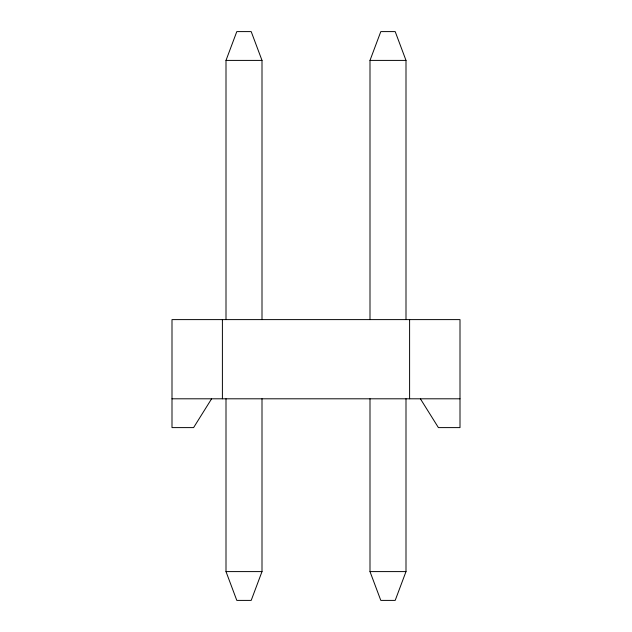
<?xml version="1.0" encoding="UTF-8"?>
<svg xmlns="http://www.w3.org/2000/svg" width="632" height="632" viewBox="0 0 632 632"><rect width="100%" height="100%" fill="white"/><g stroke="black" fill="none" stroke-linecap="round" stroke-linejoin="round"><path stroke-width="0.95" d="M226.003 319.602L226.003 60.403L236.803 31.6L251.196 31.6L262.003 60.403L262.003 319.602M369.997 319.602L369.997 60.403L380.804 31.6L395.197 31.6L405.997 60.403L405.997 319.602M262.003 398.8L262.003 571.597L251.196 600.4L236.803 600.4L226.003 571.597L226.003 398.8M405.997 398.8L405.997 571.597L395.197 600.4L380.804 600.4L369.997 571.597L369.997 398.8M211.602 398.8L193.597 427.603L171.999 427.603L171.999 319.602L460.001 319.602L460.001 427.603L438.403 427.603L420.399 398.8M226.003 60.403L262.003 60.403M369.997 60.403L405.997 60.403M171.999 398.8L460.001 398.8M226.003 571.597L262.003 571.597M369.997 571.597L405.997 571.597M409.599 319.602L409.599 398.8M222.401 319.602L222.401 398.8"/></g></svg>
